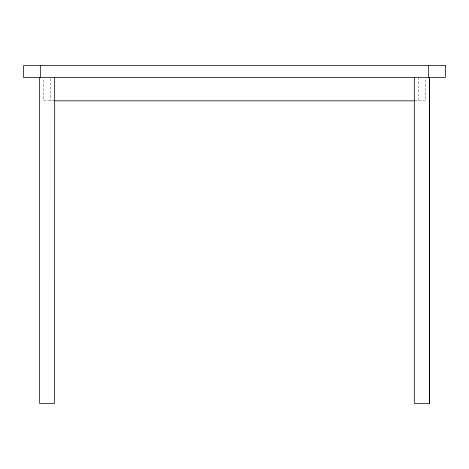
<?xml version="1.0" encoding="UTF-8"?>
<svg xmlns="http://www.w3.org/2000/svg" width="469" height="469" viewBox="0 0 469 469"><rect width="100%" height="100%" fill="white"/><g stroke="black" fill="none" stroke-linecap="round" stroke-linejoin="round"><path stroke-width="0.35" stroke-dasharray="2.35 1.76" d="M54.123 100.835L43.711 100.835L43.711 78.851M414.877 100.835L425.289 100.835L425.289 78.851M418.536 77.385L418.536 100.835M50.464 78.851L50.464 100.835"/><path stroke-width="0.7" d="M54.855 100.835L414.145 100.835M429.487 403.34L429.487 77.385L429.51 403.34L414.315 403.34L414.315 77.385M428.666 65.66L428.666 77.385M54.674 77.385L54.644 403.34L39.502 403.34L39.502 77.385M40.334 65.66L40.334 77.385M445.55 65.66L23.45 65.66L23.45 77.385L445.55 77.385L445.55 65.66"/></g></svg>
